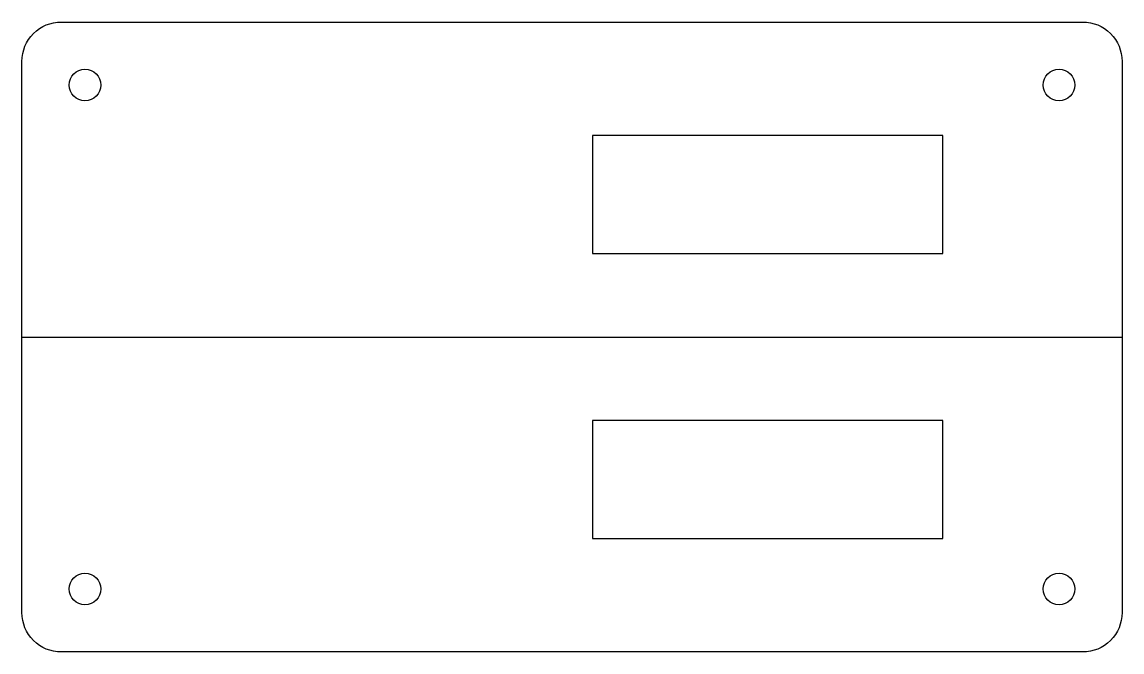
# Model space of a CAD drawing. Header units: millimetres. Extents: x -95 to 45, y -40 to 40.
import ezdxf

# ---------------------------------------------------------------- set-up
doc = ezdxf.new("R2010")
doc.units = ezdxf.units.MM
doc.layers.get('0').update_dxf_attribs({"linetype": 'CONTINUOUS'})

msp = doc.modelspace()

# ---------------------------------------------------------------- linework, layer by layer
msp.add_line((-94.7, 0), (45, 0))
msp.add_lwpolyline([(-94.7, 35, -0.414214), (-89.7, 40), (40, 40, -0.414214), (45, 35), (45, -35, -0.414214), (40, -40), (-89.7, -40, -0.414214), (-94.7, -35)], format="xyb", close=True)
for points in [[(-22.25, 10.6), (22.25, 10.6), (22.25, 25.6), (-22.25, 25.6)], [(-22.25, -25.6), (22.25, -25.6), (22.25, -10.6), (-22.25, -10.6)]]:
    msp.add_lwpolyline(points, close=True)
for centre in [(-86.7, 32), (37, 32), (-86.7, -32), (37, -32)]:
    msp.add_circle(centre, 2)

doc.saveas('drawing.dxf')
